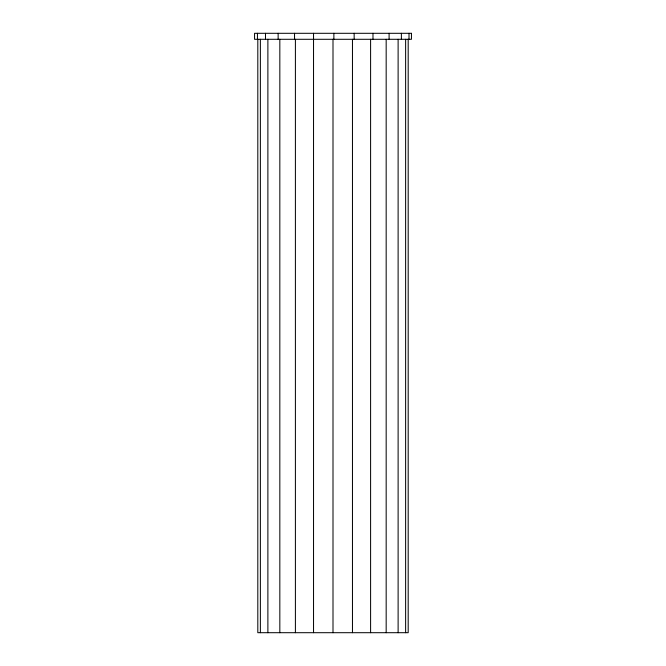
<?xml version="1.0" encoding="UTF-8"?>
<svg xmlns="http://www.w3.org/2000/svg" width="666" height="666" viewBox="0 0 666 666"><rect width="100%" height="100%" fill="white"/><g stroke="black" fill="none" stroke-linecap="round" stroke-linejoin="round"><path stroke-width="1" d="M409.007 33.3L409.007 39.294M408.191 39.294L408.191 632.7L257.809 632.7L257.809 39.294M405.627 39.294L405.627 632.7M401.382 33.3L401.382 39.294M398.118 39.294L398.118 632.7M389.094 33.3L389.094 39.294M386.172 39.294L386.172 632.7M372.985 33.3L372.985 39.294M370.596 39.294L370.596 632.7M354.154 33.3L354.154 39.294M352.464 39.294L352.464 632.7M333.874 33.3L333.874 39.294M333 39.294L333 632.7M313.536 33.3L313.536 632.7M295.404 39.294L295.404 632.7M294.53 33.3L294.53 39.294M279.828 39.294L279.828 632.7M278.138 33.3L278.138 39.294M267.882 39.294L267.882 632.7M265.493 33.3L265.493 39.294M260.373 39.294L260.373 632.7M257.442 33.3L257.442 39.294M411.455 33.3L254.545 33.3L254.545 39.294L411.455 39.294L411.455 33.3"/></g></svg>
